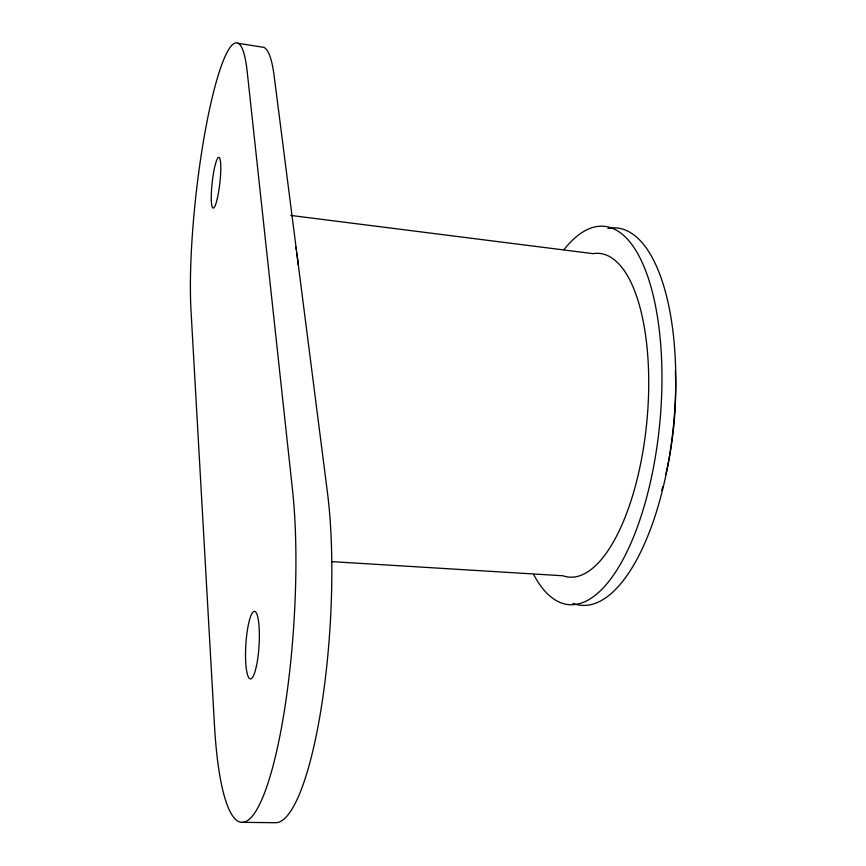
<?xml version="1.0" encoding="UTF-8"?>
<svg xmlns="http://www.w3.org/2000/svg" width="866" height="866" viewBox="0 0 866 866"><rect width="100%" height="100%" fill="white"/><g stroke="black" fill="none" stroke-linecap="round" stroke-linejoin="round"><path stroke-width="1.3" d="M241.538 822.332L274.858 822.7A199.905 42.932 -86.5 0 0 321.286 707.619A199.905 42.932 -86.5 0 0 327.445 492.57L274.121 75.753A154.776 26.067 -83.6 0 0 263.924 47.37L238.118 43.3M331.451 561.612L562.954 575.771A162.559 62.98 -84.6 0 0 646.902 421.06A162.559 62.98 -84.6 0 0 593.048 253.651L290.749 215.428M295.869 247.189A173.048 33.2 -84.6 0 1 296.345 250.122M296.8 253.164A173.048 33.2 -84.6 0 1 298.153 264.639M607.943 228.44A189.502 74.996 -84.6 0 1 673.672 423.55A189.502 74.996 -84.6 0 1 572.913 603.31M675.35 370.594A161.736 65.123 -84.6 0 1 665.824 474.579M662.826 486.573A161.736 65.123 -84.6 0 1 661.743 490.481M563.961 249.635A189.99 73.729 -84.6 0 1 653.884 298.337A189.99 73.729 -84.6 0 1 631.022 542.971A189.99 73.729 -84.6 0 1 533.608 574.396M292.513 489.972L247.189 71.64A155.523 23.793 -83.7 0 0 211.748 99.503A155.523 23.793 -83.7 0 0 190.996 310.288L214.487 725.459A201.161 39.295 -86.3 0 0 267.746 783.892A201.161 39.295 -86.3 0 0 292.513 489.972M217.355 198.357A25.558 3.843 -83.6 0 0 219.325 157.558A25.558 3.843 -83.6 0 0 211.401 192.198A25.558 3.843 -83.6 0 0 217.355 198.357M256.368 666.344A33.85 6.625 -86.5 0 0 255.438 611.764A33.85 6.625 -86.5 0 0 245.543 657.337A33.85 6.625 -86.5 0 0 256.368 666.344"/></g></svg>
